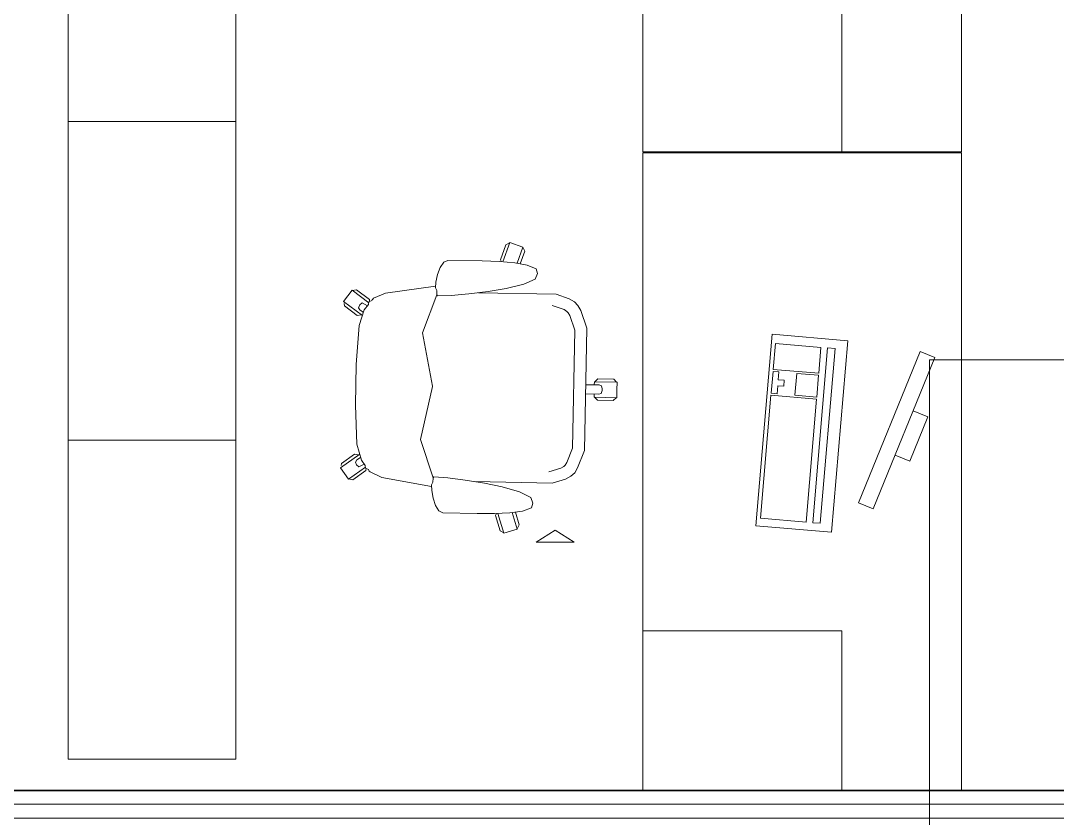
# Model space of a CAD drawing. Extents: x 6529560 to 6558080, y 5579316 to 5588131.
# Drawn here: x 6543838.256 to 6543840.857, y 5579636.031 to 5579638.032 of the extents above; entities that cross this region are included whole.
import ezdxf

# ---------------------------------------------------------------- set-up
doc = ezdxf.new("R2010")
doc.units = 0
doc.header["$MEASUREMENT"] = 0
doc.linetypes.add('ACAD_ISO10W100', pattern=[18, 12, -3, 0, -3])
doc.linetypes.add('GR_SOLID', pattern=[0])
doc.layers.get('0').update_dxf_attribs({"color": 2, "linetype": 'CONTINUOUS', "lineweight": 5})
for name, color, linetype, lineweight in [('arch_fundamenty na rzucie', 3, 'CONTINUOUS', 15), ('arch_meble', 5, 'GR_SOLID', 13), ('arch_osie', 181, 'CONTINUOUS', 5), ('arch_powierzchnia', 6, 'CONTINUOUS', 35), ('arch_sciany dzialowe cienkie na hali', 52, 'CONTINUOUS', 15), ('arch_sciany wewntrzne gk wypelnienie', 70, 'CONTINUOUS', 13)]:
    doc.layers.add(name, color=color, linetype=linetype, lineweight=lineweight)
doc.styles.add('ROMANS', font='romans.shx', dxfattribs={"width": 0.8})
doc.dimstyles.new('D-GB-50', dxfattribs={"dimscale": 50, "dimtxt": 2.5, "dimasz": 2.5, "dimexe": 1, "dimexo": 2, "dimtad": 1, "dimdec": 0, "dimtxsty": 'ROMANS', "dimblk": 'OBLIQUE', "dimcen": 2.5, "dimdle": 1, "dimclrd": 256, "dimclre": 256, "dimclrt": 2, "dimadec": 0, "dimazin": 0, "dimtfac": 1, "dimtdec": 0, "dimtix": 1, "dimtmove": 2, "dimatfit": 3, "dimfxl": 1, "dimarcsym": 0})

# ---------------------------------------------------------------- blocks, each defined once
blk = doc.blocks.new('_OBLIQUE')
at = {"color": 0, "linetype": 'ByBlock', "lineweight": -2}
blk.add_line((-0.5, -0.5), (0.5, 0.5), dxfattribs=at)
blk = doc.blocks.new('biurko dostawka')
at = {"layer": 'arch_meble', "color": 0}
for p, q in [((6555863.26, 5577522.73, 7.3), (6555703.26, 5577522.73, 7.3)), ((6555703.26, 5577522.73, 7.3), (6555703.26, 5577442.73, 7.3)), ((6555863.26, 5577522.73, 7.3), (6555863.26, 5577442.73, 7.3)), ((6555753.11, 5577512.35, 7.3), (6555754.62, 5577516.06, 7.3)), ((6555754.62, 5577516.06, 7.3), (6555792.6, 5577500.56, 7.3)), ((6555768.05, 5577510.58, 7.3), (6555769.56, 5577514.28, 7.3)), ((6555780.68, 5577509.74, 7.3), (6555769.56, 5577514.28, 7.3)), ((6555753.11, 5577512.35, 7.3), (6555791.09, 5577496.86, 7.3)), ((6555779.17, 5577506.04, 7.3), (6555780.68, 5577509.74, 7.3)), ((6555791.09, 5577496.86, 7.3), (6555792.6, 5577500.56, 7.3)), ((6555748.8, 5577475.2, 7.3), (6555750.42, 5577494.18, 7.3)), ((6555750.42, 5577494.18, 7.3), (6555798.5, 5577490.1, 7.3)), ((6555752.41, 5577490.99, 7.3), (6555752.25, 5577489.12, 7.3)), ((6555796.25, 5577487.27, 7.3), (6555752.41, 5577490.99, 7.3)), ((6555796.89, 5577471.12, 7.3), (6555798.5, 5577490.1, 7.3)), ((6555751.14, 5577476.01, 7.3), (6555752.11, 5577487.44, 7.3)), ((6555752.11, 5577487.44, 7.3), (6555758.59, 5577486.89, 7.3)), ((6555796.1, 5577485.4, 7.3), (6555752.25, 5577489.12, 7.3)), ((6555757.62, 5577475.46, 7.3), (6555758.59, 5577486.89, 7.3)), ((6555759.09, 5577486.85, 7.3), (6555758.62, 5577481.39, 7.3)), ((6555764.57, 5577486.38, 7.3), (6555759.09, 5577486.85, 7.3)), ((6555796.25, 5577487.27, 7.3), (6555796.1, 5577485.4, 7.3)), ((6555764.09, 5577474.91, 7.3), (6555765.06, 5577486.34, 7.3)), ((6555764.57, 5577486.38, 7.3), (6555764.1, 5577480.93, 7.3)), ((6555795.95, 5577483.72, 7.3), (6555765.06, 5577486.34, 7.3)), ((6555794.98, 5577472.28, 7.3), (6555795.95, 5577483.72, 7.3)), ((6555758.62, 5577481.39, 7.3), (6555764.1, 5577480.93, 7.3)), ((6555758.12, 5577475.42, 7.3), (6555758.24, 5577476.91, 7.3)), ((6555760.24, 5577476.74, 7.3), (6555758.24, 5577476.91, 7.3)), ((6555760.36, 5577478.24, 7.3), (6555760.24, 5577476.74, 7.3)), ((6555761.86, 5577478.11, 7.3), (6555760.36, 5577478.24, 7.3)), ((6555761.73, 5577476.61, 7.3), (6555761.86, 5577478.11, 7.3)), ((6555763.72, 5577476.44, 7.3), (6555761.73, 5577476.61, 7.3)), ((6555763.6, 5577474.95, 7.3), (6555763.72, 5577476.44, 7.3)), ((6555796.89, 5577471.12, 7.3), (6555748.8, 5577475.2, 7.3)), ((6555757.62, 5577475.46, 7.3), (6555751.14, 5577476.01, 7.3)), ((6555763.6, 5577474.95, 7.3), (6555758.12, 5577475.42, 7.3)), ((6555794.98, 5577472.28, 7.3), (6555764.09, 5577474.91, 7.3)), ((6555703.26, 5577442.73, 7.3), (6555863.26, 5577442.73, 7.3)), ((6555760.02, 5577431.44, 7.3), (6555760.1, 5577435.44, 7.3)), ((6555760.1, 5577435.44, 7.3), (6555760.84, 5577436.16, 7.3)), ((6555760.73, 5577430.58, 7.3), (6555760.84, 5577436.28, 7.3)), ((6555760.84, 5577436.28, 7.3), (6555762.79, 5577436.24, 7.3)), ((6555764.73, 5577436.2, 7.3), (6555762.79, 5577436.24, 7.3)), ((6555764.62, 5577430.5, 7.3), (6555764.73, 5577436.2, 7.3)), ((6555765.45, 5577435.33, 7.3), (6555764.73, 5577436.08, 7.3)), ((6555765.37, 5577431.34, 7.3), (6555765.45, 5577435.33, 7.3)), ((6555761.54, 5577431.75, 7.3), (6555761.77, 5577432.33, 7.3)), ((6555761.77, 5577432.33, 7.3), (6555762.52, 5577432.51, 7.3)), ((6555762.52, 5577432.51, 7.3), (6555762.71, 5577432.51, 7.3)), ((6555762.91, 5577432.51, 7.3), (6555762.71, 5577432.51, 7.3)), ((6555763.65, 5577432.29, 7.3), (6555762.91, 5577432.51, 7.3)), ((6555763.86, 5577431.7, 7.3), (6555763.65, 5577432.29, 7.3)), ((6555760.73, 5577430.7, 7.3), (6555760.02, 5577431.44, 7.3)), ((6555760.73, 5577430.58, 7.3), (6555761.52, 5577430.56, 7.3)), ((6555761.47, 5577428.4, 7.3), (6555761.54, 5577431.75, 7.3)), ((6555763.79, 5577428.36, 7.3), (6555763.86, 5577431.7, 7.3)), ((6555764.62, 5577430.5, 7.3), (6555763.84, 5577430.52, 7.3)), ((6555764.62, 5577430.62, 7.3), (6555765.37, 5577431.34, 7.3)), ((6555742.89, 5577427.15, 7.3), (6555741.62, 5577426.47, 7.3)), ((6555747.29, 5577428.68, 7.3), (6555742.89, 5577427.15, 7.3)), ((6555777.98, 5577428.08, 7.3), (6555747.29, 5577428.68, 7.3)), ((6555782.32, 5577426.37, 7.3), (6555777.98, 5577428.08, 7.3)), ((6555740.69, 5577425.57, 7.3), (6555739.9, 5577424.24, 7.3)), ((6555741.62, 5577426.47, 7.3), (6555740.69, 5577425.57, 7.3)), ((6555744.1, 5577424.41, 7.3), (6555743.4, 5577424.03, 7.3)), ((6555747.77, 5577425.68, 7.3), (6555744.1, 5577424.41, 7.3)), ((6555777.38, 5577425.1, 7.3), (6555747.77, 5577425.68, 7.3)), ((6555781, 5577423.68, 7.3), (6555777.38, 5577425.1, 7.3)), ((6555783.55, 5577425.64, 7.3), (6555782.32, 5577426.37, 7.3)), ((6555784.45, 5577424.71, 7.3), (6555783.55, 5577425.64, 7.3)), ((6555785.18, 5577423.34, 7.3), (6555784.45, 5577424.71, 7.3)), ((6555797.96, 5577420.73, 7.3), (6555800.98, 5577425.52, 7.3)), ((6555800.98, 5577425.52, 7.3), (6555800.98, 5577415.94, 7.3)), ((6555739.9, 5577424.24, 7.3), (6555738.79, 5577420.96, 7.3)), ((6555742.64, 5577422.98, 7.3), (6555741.62, 5577419.99, 7.3)), ((6555743.06, 5577423.7, 7.3), (6555742.64, 5577422.98, 7.3)), ((6555743.4, 5577424.03, 7.3), (6555743.06, 5577423.7, 7.3)), ((6555781.68, 5577423.28, 7.3), (6555781, 5577423.68, 7.3)), ((6555782.01, 5577422.93, 7.3), (6555781.68, 5577423.28, 7.3)), ((6555782.4, 5577422.2, 7.3), (6555782.01, 5577422.93, 7.3)), ((6555783.3, 5577419.17, 7.3), (6555782.4, 5577422.2, 7.3)), ((6555786.17, 5577420.02, 7.3), (6555785.18, 5577423.34, 7.3)), ((6555738.41, 5577401.54, 7.3), (6555738.79, 5577420.96, 7.3)), ((6555785.78, 5577400.6, 7.3), (6555786.17, 5577420.02, 7.3)), ((6555800.98, 5577415.94, 7.3), (6555797.96, 5577420.73, 7.3)), ((6555732.39, 5577415.98, 7.3), (6555731.44, 5577413.75, 7.3)), ((6555733.58, 5577416.27, 7.3), (6555732.39, 5577415.98, 7.3)), ((6555735.02, 5577415.7, 7.3), (6555733.58, 5577416.27, 7.3)), ((6555736.26, 5577412.86, 7.3), (6555735.02, 5577415.7, 7.3)), ((6555788.38, 5577411.83, 7.3), (6555789.73, 5577414.62, 7.3)), ((6555789.73, 5577414.62, 7.3), (6555791.18, 5577415.13, 7.3)), ((6555791.18, 5577415.13, 7.3), (6555792.37, 5577414.8, 7.3)), ((6555792.37, 5577414.8, 7.3), (6555793.23, 5577412.54, 7.3)), ((6555725.77, 5577409.33, 7.3), (6555726.92, 5577412.64, 7.3)), ((6555726.92, 5577412.64, 7.3), (6555731, 5577411.22, 7.3)), ((6555727, 5577412.61, 7.3), (6555727.98, 5577413.09, 7.3)), ((6555727.98, 5577413.09, 7.3), (6555731.13, 5577411.99, 7.3)), ((6555731.44, 5577413.75, 7.3), (6555730.89, 5577410.61, 7.3)), ((6555737.36, 5577408.44, 7.3), (6555736.26, 5577412.86, 7.3)), ((6555787.1, 5577407.45, 7.3), (6555788.38, 5577411.83, 7.3)), ((6555793.23, 5577412.54, 7.3), (6555793.65, 5577409.37, 7.3)), ((6555796.66, 5577411.73, 7.3), (6555793.46, 5577410.76, 7.3)), ((6555797.62, 5577411.22, 7.3), (6555796.66, 5577411.73, 7.3)), ((6555730.65, 5577407.64, 7.3), (6555725.77, 5577409.33, 7.3)), ((6555725.89, 5577409.29, 7.3), (6555726.34, 5577408.36, 7.3)), ((6555730.89, 5577410.61, 7.3), (6555730.59, 5577406.74, 7.3)), ((6555797.7, 5577411.24, 7.3), (6555793.57, 5577409.99, 7.3)), ((6555793.65, 5577409.37, 7.3), (6555793.8, 5577405.49, 7.3)), ((6555798.71, 5577407.89, 7.3), (6555797.7, 5577411.24, 7.3)), ((6555726.34, 5577408.36, 7.3), (6555730.12, 5577407.05, 7.3)), ((6555730.12, 5577407.05, 7.3), (6555730.63, 5577407.3, 7.3)), ((6555730.59, 5577406.74, 7.3), (6555730.43, 5577402.43, 7.3)), ((6555738.11, 5577403.96, 7.3), (6555737.36, 5577408.44, 7.3)), ((6555786.17, 5577403.01, 7.3), (6555787.1, 5577407.45, 7.3)), ((6555793.77, 5577406.39, 7.3), (6555798.71, 5577407.89, 7.3)), ((6555798.11, 5577406.95, 7.3), (6555794.28, 5577405.79, 7.3)), ((6555798.6, 5577407.86, 7.3), (6555798.11, 5577406.95, 7.3)), ((6555738.71, 5577399.07, 7.3), (6555738.11, 5577403.96, 7.3)), ((6555794.28, 5577405.79, 7.3), (6555793.78, 5577406.05, 7.3)), ((6555793.8, 5577405.49, 7.3), (6555793.79, 5577401.19, 7.3)), ((6555730.43, 5577402.43, 7.3), (6555730.28, 5577393.77, 7.3)), ((6555785.39, 5577398.15, 7.3), (6555786.17, 5577403.01, 7.3)), ((6555793.79, 5577401.19, 7.3), (6555793.6, 5577392.52, 7.3)), ((6555739.07, 5577394.67, 7.3), (6555738.71, 5577399.07, 7.3)), ((6555784.85, 5577393.77, 7.3), (6555785.39, 5577398.15, 7.3)), ((6555730.28, 5577393.77, 7.3), (6555730.71, 5577392.78, 7.3)), ((6555739.19, 5577391.21, 7.3), (6555739.07, 5577394.67, 7.3)), ((6555784.59, 5577390.32, 7.3), (6555784.85, 5577393.77, 7.3)), ((6555730.71, 5577392.78, 7.3), (6555732.06, 5577391.85, 7.3)), ((6555732.06, 5577391.85, 7.3), (6555733.81, 5577391.2, 7.3)), ((6555733.81, 5577391.2, 7.3), (6555735.72, 5577390.79, 7.3)), ((6555735.72, 5577390.79, 7.3), (6555737.2, 5577390.67, 7.3)), ((6555738.5, 5577378.15, 7.3), (6555736.74, 5577390.71, 7.3)), ((6555737.2, 5577390.67, 7.3), (6555737.85, 5577391.01, 7.3)), ((6555737.85, 5577391.01, 7.3), (6555738.83, 5577391.05, 7.3)), ((6555738.83, 5577391.05, 7.3), (6555738.96, 5577391, 7.3)), ((6555738.96, 5577391, 7.3), (6555739.19, 5577391.21, 7.3)), ((6555738.96, 5577391, 7.3), (6555748.47, 5577387.48, 7.3)), ((6555791.75, 5577390.67, 7.3), (6555789.96, 5577390.09, 7.3)), ((6555793.13, 5577391.55, 7.3), (6555791.75, 5577390.67, 7.3)), ((6555793.6, 5577392.52, 7.3), (6555793.13, 5577391.55, 7.3)), ((6555748.47, 5577387.48, 7.3), (6555761.81, 5577389.93, 7.3)), ((6555775.18, 5577386.96, 7.3), (6555761.94, 5577389.93, 7.3)), ((6555784.82, 5577390.1, 7.3), (6555775.18, 5577386.96, 7.3)), ((6555784.82, 5577390.1, 7.3), (6555784.59, 5577390.32, 7.3)), ((6555784.77, 5577377.24, 7.3), (6555787.03, 5577389.72, 7.3)), ((6555784.95, 5577390.14, 7.3), (6555784.82, 5577390.1, 7.3)), ((6555785.92, 5577390.07, 7.3), (6555784.95, 5577390.14, 7.3)), ((6555786.57, 5577389.7, 7.3), (6555785.92, 5577390.07, 7.3)), ((6555788.04, 5577389.76, 7.3), (6555786.57, 5577389.7, 7.3)), ((6555789.96, 5577390.09, 7.3), (6555788.04, 5577389.76, 7.3)), ((6555739.78, 5577375.16, 7.3), (6555738.5, 5577378.15, 7.3)), ((6555739.98, 5577374.94, 7.3), (6555739.78, 5577375.16, 7.3)), ((6555740.15, 5577374.8, 7.3), (6555739.98, 5577374.94, 7.3)), ((6555783.37, 5577374.3, 7.3), (6555784.77, 5577377.24, 7.3)), ((6555737.67, 5577370.91, 7.3), (6555740.09, 5577374.1, 7.3)), ((6555737.77, 5577369.76, 7.3), (6555740.93, 5577373.94, 7.3)), ((6555740.09, 5577374.1, 7.3), (6555740.61, 5577374.17, 7.3)), ((6555740.38, 5577374.71, 7.3), (6555740.15, 5577374.8, 7.3)), ((6555740.69, 5577373.98, 7.3), (6555740.38, 5577374.71, 7.3)), ((6555744.13, 5577372.36, 7.3), (6555740.56, 5577367.65, 7.3)), ((6555741.36, 5577373.86, 7.3), (6555740.69, 5577373.98, 7.3)), ((6555740.94, 5577372.3, 7.3), (6555741.7, 5577373.6, 7.3)), ((6555740.94, 5577372.3, 7.3), (6555741.42, 5577371.68, 7.3)), ((6555742.66, 5577372.84, 7.3), (6555741.36, 5577373.86, 7.3)), ((6555742.66, 5577372.84, 7.3), (6555746.62, 5577371.55, 7.3)), ((6555742.67, 5577371.72, 7.3), (6555743.34, 5577372.62, 7.3)), ((6555780.41, 5577372.1, 7.3), (6555781.74, 5577373.06, 7.3)), ((6555782.1, 5577371.49, 7.3), (6555781.4, 5577372.81, 7.3)), ((6555781.74, 5577373.06, 7.3), (6555782.42, 5577373.16, 7.3)), ((6555785.16, 5577368.83, 7.3), (6555782.17, 5577373.13, 7.3)), ((6555782.42, 5577373.16, 7.3), (6555782.75, 5577373.87, 7.3)), ((6555783.02, 5577373.25, 7.3), (6555782.5, 5577373.34, 7.3)), ((6555782.75, 5577373.87, 7.3), (6555782.99, 5577373.96, 7.3)), ((6555782.99, 5577373.96, 7.3), (6555783.16, 5577374.09, 7.3)), ((6555785.31, 5577369.97, 7.3), (6555783.02, 5577373.25, 7.3)), ((6555783.16, 5577374.09, 7.3), (6555783.37, 5577374.3, 7.3)), ((6555737.82, 5577369.83, 7.3), (6555737.67, 5577370.91, 7.3)), ((6555740.56, 5577367.65, 7.3), (6555737.77, 5577369.76, 7.3)), ((6555741.42, 5577371.68, 7.3), (6555742.14, 5577371.39, 7.3)), ((6555741.66, 5577367.89, 7.3), (6555744.07, 5577371.08, 7.3)), ((6555742.14, 5577371.39, 7.3), (6555742.67, 5577371.72, 7.3)), ((6555744.07, 5577371.08, 7.3), (6555743.93, 5577372.1, 7.3)), ((6555746.62, 5577371.55, 7.3), (6555756.41, 5577370.81, 7.3)), ((6555756.41, 5577370.81, 7.3), (6555761.5, 5577370.67, 7.3)), ((6555766.58, 5577370.61, 7.3), (6555761.5, 5577370.67, 7.3)), ((6555776.39, 5577370.97, 7.3), (6555766.58, 5577370.61, 7.3)), ((6555780.41, 5577372.1, 7.3), (6555776.39, 5577370.97, 7.3)), ((6555778.91, 5577371.68, 7.3), (6555782.29, 5577366.83, 7.3)), ((6555778.92, 5577370.39, 7.3), (6555779.1, 5577371.41, 7.3)), ((6555781.21, 5577367.11, 7.3), (6555778.92, 5577370.39, 7.3)), ((6555780.35, 5577370.98, 7.3), (6555779.71, 5577371.9, 7.3)), ((6555780.87, 5577370.62, 7.3), (6555780.35, 5577370.98, 7.3)), ((6555781.6, 5577370.89, 7.3), (6555780.87, 5577370.62, 7.3)), ((6555782.1, 5577371.49, 7.3), (6555781.6, 5577370.89, 7.3)), ((6555785.12, 5577368.9, 7.3), (6555785.31, 5577369.97, 7.3)), ((6555741.09, 5577367.81, 7.3), (6555741.66, 5577367.89, 7.3)), ((6555781.77, 5577367.01, 7.3), (6555781.21, 5577367.11, 7.3)), ((6555782.29, 5577366.83, 7.3), (6555785.16, 5577368.83, 7.3))]:
    blk.add_line(p, q, dxfattribs=at)
at = {"layer": 'arch_meble', "color": 0, "extrusion": (0, 0, -1)}
blk.add_line((6555746.26, 5577522.73, 7.3), (6555704.26, 5577522.73, 7.3), dxfattribs=at)
at = {"layer": 'arch_meble', "color": 0, "elevation": 7.3}
blk.add_lwpolyline([(6555863.26, 5577442.73), (6555823.26, 5577442.73), (6555823.26, 5577492.73), (6555863.26, 5577492.73)], close=True, dxfattribs=at)

msp = doc.modelspace()

# ---------------------------------------------------------------- hatches: boundary and pattern name
at = {"layer": 'arch_sciany wewntrzne gk wypelnienie'}
h = msp.add_hatch(dxfattribs=at)
h.set_pattern_fill('ANSI37', color=256, scale=0.8, angle=90)
h.set_pattern_definition([(135, (0.18682, 63.27787), (-0.0707106781187, -0.0707106781187), []), (225, (0.18682, 63.27787), (0.0707106781187, -0.0707106781187), [])])
h.paths.add_polyline_path([(6543828.5619, 5579645.9812), (6543828.6419, 5579645.9812), (6543828.6419, 5579646.0811), (6543828.5619, 5579646.0811)], flags=17)
h.paths.add_polyline_path([(6543827.4619, 5579646.0811), (6543827.4619, 5579645.9811), (6543827.7219, 5579645.9811), (6543827.7219, 5579646.0811), (6543827.6419, 5579646.0811), (6543827.6419, 5579647.1811), (6543827.5419, 5579647.1811), (6543827.5419, 5579646.0811)], flags=17)
h.paths.add_polyline_path([(6543826.3619, 5579646.0811), (6543826.3619, 5579645.9811), (6543826.6219, 5579645.9811), (6543826.6219, 5579646.0811), (6543826.5419, 5579646.0811), (6543826.5419, 5579647.1811), (6543826.4419, 5579647.1811), (6543826.4419, 5579646.0811)], flags=17)
h.paths.add_polyline_path([(6543830.7871, 5579644.4506), (6543832.6348, 5579644.4502), (6543832.6348, 5579644.5753), (6543831.8359, 5579644.5753), (6543831.8359, 5579647.331), (6543831.5859, 5579647.331), (6543831.5859, 5579644.5755), (6543830.7871, 5579644.5755)], flags=17)
h.paths.add_polyline_path([(6543775.6865, 5579637.6727), (6543775.8437, 5579637.6727), (6543775.8437, 5579637.7977), (6543775.6865, 5579637.7977)])
h.paths.add_polyline_path([(6543805.2363, 5579644.5766), (6543805.2363, 5579644.452), (6543805.4115, 5579644.452), (6543805.4115, 5579647.3311), (6543805.2865, 5579647.3311), (6543805.2865, 5579644.5767)])
h.paths.add_polyline_path([(6543810.8841, 5579642.9245), (6543810.8841, 5579636.1011), (6543811.009, 5579636.101), (6543811.009, 5579642.9245), (6543814.0427, 5579642.9244), (6543814.0427, 5579643.0494), (6543809.6541, 5579643.0495), (6543809.6541, 5579642.9244)])
h.paths.add_polyline_path([(6543809.6541, 5579647.3315), (6543809.6541, 5579644.4524), (6543809.6541, 5579644.4519), (6543809.6541, 5579644.4524), (6543809.7791, 5579644.4524), (6543809.7791, 5579644.4517), (6543811.573, 5579644.4516), (6543811.573, 5579644.5766), (6543809.7791, 5579644.5774), (6543809.7791, 5579647.3315)])
h.paths.add_polyline_path([(6543795.0643, 5579647.3311), (6543795.1893, 5579647.3311), (6543795.1893, 5579647.2111), (6543795.0643, 5579647.2111)])
h.paths.add_polyline_path([(6543792.3122, 5579647.331), (6543792.4372, 5579647.331), (6543792.4393, 5579647.2111), (6543792.3143, 5579647.2111)])
h.paths.add_polyline_path([(6543828.6419, 5579647.3311), (6543828.6419, 5579647.1811), (6543825.4419, 5579647.1811), (6543825.4419, 5579647.3311)])
h.paths.add_polyline_path([(6543825.4419, 5579645.9812), (6543825.5219, 5579645.9812), (6543825.5219, 5579646.0811), (6543825.4419, 5579646.0811)], flags=17)
h.paths.add_polyline_path([(6543818.593, 5579644.5762), (6543818.7421, 5579644.5762), (6543818.7421, 5579644.4512), (6543818.593, 5579644.4512)], flags=17)
h.paths.add_polyline_path([(6543814.7482, 5579647.331), (6543814.7481, 5579644.5764), (6543814.6239, 5579644.5765), (6543814.6239, 5579644.4514), (6543817.593, 5579644.4512), (6543817.593, 5579644.5762), (6543814.8732, 5579644.5764), (6543814.8732, 5579647.3309)], flags=17)
h.paths.add_polyline_path([(6543812.6232, 5579647.331), (6543812.6231, 5579644.5765), (6543812.573, 5579644.5765), (6543812.573, 5579644.4516), (6543813.6239, 5579644.4516), (6543813.6239, 5579644.5765), (6543812.7482, 5579644.5765), (6543812.7482, 5579647.331)], flags=17)
h.paths.add_polyline_path([(6543828.6419, 5579645.7027), (6543828.7669, 5579645.7027), (6543828.7669, 5579647.3311), (6543828.6419, 5579647.3311)], flags=17)
h.paths.add_polyline_path([(6543829.7871, 5579644.5755), (6543829.7871, 5579644.4505), (6543825.4418, 5579644.4505), (6543825.4418, 5579644.5757), (6543828.6419, 5579644.5757), (6543828.6419, 5579644.7027), (6543828.7669, 5579644.7027), (6543828.7669, 5579644.5755)], flags=17)
h.paths.add_polyline_path([(6543825.1118, 5579643.0494), (6543825.1118, 5579642.9244), (6543826.7253, 5579642.9244), (6543826.7253, 5579642.3244), (6543828.8751, 5579642.3241), (6543828.8751, 5579642.9244), (6543834.5695, 5579642.9244), (6543834.5695, 5579643.0494), (6543828.7503, 5579643.0494), (6543828.7503, 5579642.4494), (6543826.8503, 5579642.4494), (6543826.8503, 5579643.0494)], flags=17)
h.paths.add_polyline_path([(6543823.27, 5579643.0494), (6543823.27, 5579642.9244), (6543823.5615, 5579642.9245), (6543823.5615, 5579636.4311), (6543823.6865, 5579636.4311), (6543823.6865, 5579642.9245), (6543824.1118, 5579642.9245), (6543824.1118, 5579643.0494)], flags=17)
h.paths.add_polyline_path([(6543815.654, 5579637.9879), (6543815.779, 5579637.9879), (6543815.779, 5579636.101), (6543815.654, 5579636.101)])
h.paths.add_polyline_path([(6543815.0427, 5579643.0494), (6543815.0427, 5579642.9244), (6543815.654, 5579642.9245), (6543815.654, 5579638.9879), (6543815.779, 5579638.9879), (6543815.779, 5579642.9244), (6543816.0705, 5579642.9244), (6543816.0705, 5579643.0494)], flags=17)
h.paths.add_polyline_path([(6543777.6007, 5579645.7662), (6543777.4757, 5579645.7662), (6543777.4757, 5579642.6161), (6543781.6154, 5579642.6161), (6543781.6154, 5579642.7411), (6543777.6007, 5579642.7411)])
h.paths.add_polyline_path([(6543777.4757, 5579647.331), (6543777.6007, 5579647.331), (6543777.6007, 5579646.7662), (6543777.4757, 5579646.7662)])
h.paths.add_polyline_path([(6543793.8144, 5579642.9611), (6543794.9645, 5579642.9611), (6543794.9645, 5579643.0861), (6543793.8144, 5579643.0861)], flags=16)
h.paths.add_polyline_path([(6543793.8145, 5579643.9861), (6543794.9645, 5579643.9861), (6543794.9645, 5579644.1111), (6543793.8145, 5579644.1111)], flags=17)
h.paths.add_polyline_path([(6543793.8145, 5579645.1361), (6543794.9645, 5579645.1361), (6543794.9645, 5579645.0111), (6543793.8145, 5579645.0111)], flags=17)
h.paths.add_polyline_path([(6543792.4643, 5579645.0111), (6543793.6143, 5579645.0111), (6543793.6143, 5579645.1361), (6543792.4643, 5579645.1361)], flags=17)
h.paths.add_polyline_path([(6543792.4643, 5579643.9861), (6543793.6143, 5579643.9861), (6543793.6143, 5579644.1111), (6543792.4643, 5579644.1111)], flags=17)
h.paths.add_polyline_path([(6543792.4643, 5579642.9611), (6543793.6143, 5579642.9611), (6543793.6143, 5579643.0861), (6543792.4643, 5579643.0861)], flags=17)
h.paths.add_polyline_path([(6543790.0143, 5579643.0311), (6543791.1643, 5579643.0311), (6543791.1643, 5579643.1561), (6543790.0143, 5579643.1561)], flags=17)
h.paths.add_polyline_path([(6543790.0143, 5579644.0561), (6543791.1643, 5579644.0561), (6543791.1643, 5579644.1811), (6543790.0143, 5579644.1811)], flags=16)
h.paths.add_polyline_path([(6543790.0143, 5579645.2061), (6543791.1643, 5579645.2061), (6543791.1643, 5579645.0811), (6543790.0143, 5579645.0811)], flags=16)
h.paths.add_polyline_path([(6543790.0142, 5579646.2311), (6543791.1643, 5579646.2311), (6543791.1643, 5579646.1061), (6543790.0142, 5579646.1061)], flags=16)
h.paths.add_polyline_path([(6543796.2134, 5579647.3311), (6543796.4634, 5579647.3311), (6543796.4634, 5579642.8808), (6543796.2134, 5579642.8808)])
h.paths.add_polyline_path([(6543789.7643, 5579647.3311), (6543790.0164, 5579647.331), (6543790.0143, 5579643.0311), (6543789.8896, 5579643.0311), (6543789.8896, 5579642.859), (6543789.7643, 5579642.859)])
h.paths.add_polyline_path([(6543787.9293, 5579647.331), (6543788.0544, 5579647.331), (6543788.0544, 5579642.859), (6543787.9293, 5579642.859)])
h.paths.add_polyline_path([(6543781.771, 5579640.8161), (6543781.771, 5579640.6911), (6543782.8632, 5579640.6911), (6543782.8632, 5579641.6536), (6543798.0116, 5579641.6535), (6543798.0116, 5579641.7785), (6543796.4634, 5579641.7786), (6543796.4634, 5579641.8808), (6543796.3384, 5579641.8808), (6543796.3384, 5579641.7785), (6543793.8145, 5579641.7784), (6543793.8143, 5579646.0361), (6543795.1893, 5579646.0361), (6543795.1893, 5579646.2111), (6543795.0643, 5579646.2111), (6543795.0643, 5579646.1611), (6543793.8143, 5579646.1611), (6543793.8143, 5579647.2611), (6543793.6143, 5579647.2611), (6543793.6143, 5579646.1611), (6543792.4393, 5579646.1611), (6543792.4393, 5579646.2111), (6543792.3143, 5579646.2111), (6543792.3143, 5579646.0361), (6543793.6143, 5579646.0361), (6543793.6143, 5579641.7785), (6543790.0143, 5579641.7785), (6543790.0143, 5579641.859), (6543789.7646, 5579641.859), (6543789.7646, 5579641.7785), (6543788.0543, 5579641.7785), (6543788.0543, 5579641.859), (6543787.9293, 5579641.859), (6543787.9293, 5579641.7786), (6543782.8632, 5579641.7786), (6543782.8632, 5579642.7411), (6543782.6154, 5579642.7411), (6543782.6154, 5579642.6161), (6543782.7382, 5579642.6161), (6543782.7382, 5579640.8161)])
h.paths.add_polyline_path([(6543776.7736, 5579637.6727), (6543777.6007, 5579637.6727), (6543777.6007, 5579640.6911), (6543780.771, 5579640.6911), (6543780.771, 5579640.8161), (6543777.4757, 5579640.8161), (6543777.4757, 5579637.7977), (6543776.7736, 5579637.7977)])
h.paths.add_polyline_path([(6543838.5695, 5579643.0494), (6543838.5695, 5579642.9244), (6543838.6947, 5579642.9244), (6543838.6947, 5579645.7804), (6543838.8696, 5579645.7804), (6543838.8696, 5579645.9054), (6543838.6947, 5579645.9054), (6543838.6947, 5579647.3311), (6543838.5697, 5579647.331), (6543838.5695, 5579644.5749), (6543834.3799, 5579644.5751), (6543834.3799, 5579644.7027), (6543834.2549, 5579644.7027), (6543834.2549, 5579644.5752), (6543833.6348, 5579644.5753), (6543833.6348, 5579644.4503), (6543836.1872, 5579644.4499), (6543838.5695, 5579644.4496)])
h.paths.add_polyline_path([(6543835.9696, 5579647.331), (6543835.9696, 5579647.181), (6543838.5697, 5579647.1808), (6543838.5697, 5579647.331)], flags=17)
h.paths.add_polyline_path([(6543836.9896, 5579646.0811), (6543836.9896, 5579645.9811), (6543837.2496, 5579645.9811), (6543837.2496, 5579646.0811), (6543837.1696, 5579646.0811), (6543837.1696, 5579647.1811), (6543837.0696, 5579647.1811), (6543837.0696, 5579646.0811)], flags=17)
h.paths.add_polyline_path([(6543835.9696, 5579646.0811), (6543835.9696, 5579645.9811), (6543836.1496, 5579645.9811), (6543836.1496, 5579646.0811), (6543836.0696, 5579646.0811), (6543836.0696, 5579647.1811), (6543835.9696, 5579647.1811)], flags=17)
h.paths.add_polyline_path([(6543834.2549, 5579645.7027), (6543834.3799, 5579645.7027), (6543834.3799, 5579647.331), (6543834.2549, 5579647.331)], flags=17)
h.paths.add_polyline_path([(6543842.0388, 5579647.331), (6543842.1638, 5579647.331), (6543842.1638, 5579642.9256), (6543842.0388, 5579642.9256), (6543842.0388, 5579645.7804), (6543839.8696, 5579645.7804), (6543839.8696, 5579645.9054), (6543842.0388, 5579645.9054)])
h.paths.add_polyline_path([(6543838.0896, 5579645.9812), (6543838.5696, 5579645.9812), (6543838.5696, 5579646.0811), (6543838.0896, 5579646.0811)], flags=17)
edge = h.paths.add_edge_path()
edge.add_line((6543804.2363, 5579644.4517), (6543804.2363, 5579643.0495))
edge.add_line((6543804.2363, 5579643.0495), (6543808.6541, 5579643.0494))
edge.add_line((6543808.6541, 5579643.0494), (6543808.6541, 5579642.9245))
edge.add_line((6543808.6541, 5579642.9245), (6543804.1113, 5579642.9245))
edge.add_line((6543804.1113, 5579642.9245), (6543804.1113, 5579644.4517))
edge.add_line((6543804.2363, 5579644.4517), (6543804.2363, 5579644.5767))
edge.add_line((6543804.2363, 5579644.5767), (6543799.4116, 5579644.5766))
edge.add_line((6543799.4116, 5579644.5766), (6543799.4116, 5579647.3311))
edge.add_line((6543799.4116, 5579647.3311), (6543799.2866, 5579647.3311))
edge.add_line((6543799.2866, 5579647.3311), (6543799.2866, 5579641.7785))
edge.add_line((6543799.2866, 5579641.7785), (6543799.0116, 5579641.7786))
edge.add_line((6543799.0116, 5579641.7786), (6543799.0116, 5579641.6537))
edge.add_line((6543799.0116, 5579641.6537), (6543799.4116, 5579641.6536))
edge.add_line((6543799.4116, 5579641.6536), (6543799.4116, 5579644.4516))
edge.add_line((6543799.4116, 5579644.4516), (6543801.4116, 5579644.4517))
edge.add_line((6543801.4116, 5579644.4517), (6543801.4116, 5579636.1011))
edge.add_line((6543801.4116, 5579636.1011), (6543801.5366, 5579636.1011))
edge.add_line((6543801.5366, 5579636.1011), (6543801.5366, 5579644.4517))
edge.add_line((6543801.5366, 5579644.4517), (6543804.1113, 5579644.4517))
edge.add_line((6543836.2695, 5579644.4499), (6543836.2695, 5579642.9244))
edge.add_line((6543836.2695, 5579642.9244), (6543836.1445, 5579642.9244))
edge.add_line((6543836.1445, 5579642.9244), (6543835.5695, 5579642.9244))
edge.add_line((6543835.5695, 5579642.9244), (6543835.5695, 5579643.0494))
edge.add_line((6543835.5695, 5579643.0494), (6543836.1446, 5579643.0494))
edge.add_line((6543836.1446, 5579643.0494), (6543836.1446, 5579644.4499))
h.paths.add_polyline_path([(6543822.27, 5579643.0494), (6543817.0705, 5579643.0494), (6543817.0705, 5579642.9244), (6543822.27, 5579642.9244)], flags=17)
h.paths.add_polyline_path([(6543767.1207, 5579647.331), (6543767.2457, 5579647.331), (6543767.2457, 5579646.4936), (6543767.1207, 5579646.4936)])
h.paths.add_polyline_path([(6543766.4365, 5579637.4414), (6543766.5615, 5579637.4414), (6543766.5615, 5579637.906), (6543767.2457, 5579637.906), (6543767.2457, 5579645.4936), (6543767.1207, 5579645.4936), (6543767.1207, 5579638.031), (6543766.4365, 5579638.031)])
h.paths.add_polyline_path([(6543766.4365, 5579636.4414), (6543766.5615, 5579636.4414), (6543766.5615, 5579636.1011), (6543766.4365, 5579636.1011)])
h.paths.add_polyline_path([(6543745.2566, 5579647.2811), (6543745.2566, 5579647.181), (6543746.1565, 5579647.181), (6543746.1565, 5579646.031), (6543746.2815, 5579646.031), (6543746.2815, 5579647.181), (6543747.1799, 5579647.181), (6543747.1815, 5579646.031), (6543747.3065, 5579646.031), (6543747.3065, 5579647.181), (6543748.2065, 5579647.181), (6543748.2065, 5579647.331), (6543745.7866, 5579647.331), (6543745.7866, 5579647.2811)])
h.paths.add_polyline_path([(6543748.3315, 5579647.131), (6543749.6415, 5579647.131), (6543749.6415, 5579647.331), (6543748.3315, 5579647.331)])
h.paths.add_polyline_path([(6543748.2065, 5579647.331), (6543748.2065, 5579645.906), (6543748.3815, 5579645.906), (6543748.3815, 5579646.031), (6543748.3315, 5579646.031), (6543748.3315, 5579647.331)])
h.paths.add_polyline_path([(6543749.6415, 5579647.3311), (6543749.6415, 5579646.0312), (6543749.3815, 5579646.031), (6543749.3815, 5579645.906), (6543749.6415, 5579645.906), (6543749.6415, 5579643.456), (6543749.5941, 5579643.456), (6543749.5941, 5579643.331), (6543749.6415, 5579643.331), (6543749.6415, 5579637.5668), (6543749.7665, 5579637.5668), (6543749.7665, 5579647.3311)])
h.paths.add_polyline_path([(6543745.2565, 5579643.581), (6543745.2565, 5579643.456), (6543748.5691, 5579643.456), (6543748.5691, 5579643.581), (6543748.3315, 5579643.581), (6543748.3315, 5579644.731), (6543748.2065, 5579644.731), (6543748.2065, 5579643.581), (6543747.3065, 5579643.581), (6543747.3065, 5579644.731), (6543747.1815, 5579644.731), (6543747.1815, 5579643.581), (6543746.2815, 5579643.581), (6543746.2815, 5579644.731), (6543746.1565, 5579644.731), (6543746.1565, 5579643.581)])
h.paths.add_polyline_path([(6543745.2565, 5579643.331), (6543748.5941, 5579643.331), (6543748.5941, 5579643.456), (6543745.2565, 5579643.456)])
h.paths.add_polyline_path([(6543745.2565, 5579640.5129), (6543748.6415, 5579640.5129), (6543748.6415, 5579640.2629), (6543745.2565, 5579640.2629)])
h.paths.add_polyline_path([(6543749.6415, 5579636.5668), (6543749.7665, 5579636.5668), (6543749.7665, 5579636.0311), (6543749.6415, 5579636.0311)])
h.paths.add_polyline_path([(6543745.5865, 5579636.1561), (6543749.6415, 5579636.1561), (6543749.6415, 5579636.0311), (6543745.5865, 5579636.0311)])
h.paths.add_polyline_path([(6543749.4315, 5579647.131), (6543749.4315, 5579646.031), (6543749.444, 5579646.031), (6543749.444, 5579647.131)], flags=17)

# ---------------------------------------------------------------- linework, layer by layer
at = {"layer": 'arch_fundamenty na rzucie'}
msp.add_lwpolyline([(6543840.5365, 5579637.181), (6543842.4365, 5579637.181), (6543842.4365, 5579635.281), (6543840.5365, 5579635.281)], close=True, dxfattribs=at)
at = {"layer": 'arch_meble', "color": 6}
for points in [[(6543838.3752, 5579637.7796), (6543838.7952, 5579637.7796), (6543838.7952, 5579638.5796), (6543838.3752, 5579638.5796)], [(6543838.3752, 5579636.9796), (6543838.7952, 5579636.9796), (6543838.7952, 5579637.7796), (6543838.3752, 5579637.7796)], [(6543838.3752, 5579636.1796), (6543838.7952, 5579636.1796), (6543838.7952, 5579636.9796), (6543838.3752, 5579636.9796)]]:
    msp.add_lwpolyline(points, close=True, dxfattribs=at)
at = {"layer": 'arch_osie', "linetype": 'ACAD_ISO10W100', "ltscale": 0.3, "elevation": 14.5308}
msp.add_lwpolyline([(6543740.795, 5579636.1011), (6543858.4156, 5579636.1011)], dxfattribs=at)
at = {"layer": 'arch_powierzchnia'}
msp.add_lwpolyline([(6543829.6865, 5579636.1011), (6543835.2865, 5579636.1011), (6543835.2865, 5579636.4311), (6543835.6865, 5579636.4311), (6543835.6865, 5579636.1011), (6543841.2865, 5579636.1011), (6543841.2865, 5579636.431), (6543841.6865, 5579636.431), (6543841.6865, 5579636.1011), (6543847.2865, 5579636.1011)], dxfattribs=at)
at = {"layer": 'arch_sciany dzialowe cienkie na hali'}
msp.add_lwpolyline([(6543835.6865, 5579636.1011), (6543841.2865, 5579636.1011), (6543841.2865, 5579636.031), (6543835.6865, 5579636.031)], close=True, dxfattribs=at)
msp.add_lwpolyline([(6543841.2865, 5579636.0661), (6543835.6865, 5579636.0661)], dxfattribs=at)

# ---------------------------------------------------------------- block references
at = {"layer": 'arch_meble', "color": 1, "xscale": 0.00999925254474, "yscale": 0.00999925254474, "zscale": 0.00999925254474, "rotation": 269.9998935525663}
for p in [(6488069.6802, 5645191.5391, -0.073), (6488069.6803, 5645189.937, -0.073)]:
    msp.add_blockref('biurko dostawka', p, dxfattribs=at)

# ---------------------------------------------------------------- leaders
at = {"color": 1}
msp.add_leader([(6543807.9328, 5579535.0595, -14.4258), (6543808.7702, 5579536.5599, -14.4258), (6543816.3451, 5579536.5599, -14.4258)], dimstyle='D-GB-50', override={"dimclrd": 0}, dxfattribs=at)

doc.saveas('drawing.dxf')
